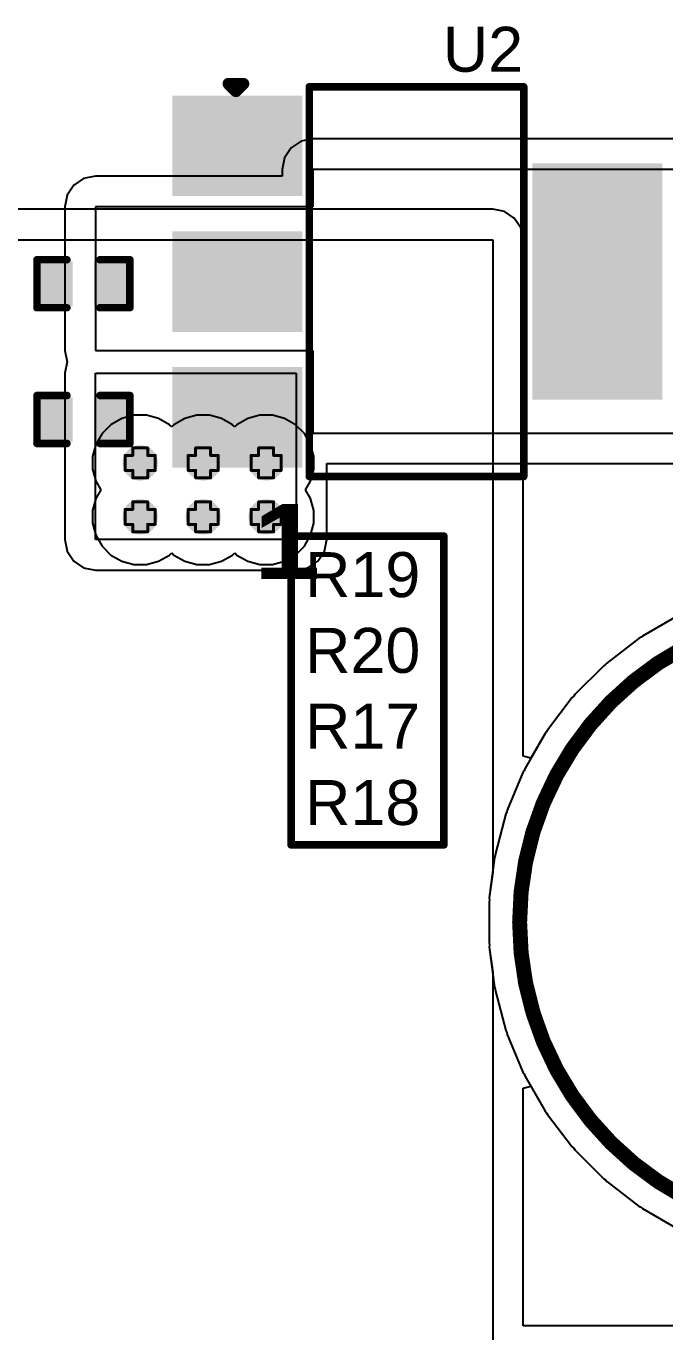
# Model space of a CAD drawing. Header units: inches. Extents: x -5 to 501, y -9 to 81.
# Drawn here: x 8.84 to 19.66, y 12.56 to 34.68 of the extents above; entities that cross this region are included whole.
import ezdxf

# ---------------------------------------------------------------- set-up
doc = ezdxf.new("R2010")
doc.units = ezdxf.units.IN
for name, color, linetype in [('Board Outline', 216, 'Continuous'), ('Bottom Layer', 5, 'Continuous'), ('Drill Drawing', 1, 'Continuous'), ('Ground', 16, 'Continuous'), ('Multi-Layer', 9, 'Continuous'), ('Power', 76, 'Continuous'), ('Top Layer', 1, 'Continuous'), ('Top Overlay', 2, 'Continuous'), ('Top Paste', 8, 'Continuous'), ('Top Solder', 216, 'Continuous'), ('Via Holes', 16, 'Continuous')]:
    doc.layers.add(name, color=color, linetype=linetype)
doc.styles.add('Arial', font='', dxfattribs={"height": 0.2})
doc.styles.add('Arial Black_Bold', font='', dxfattribs={"height": 0.2})
doc.styles.get('Arial').set_extended_font_data('Arial')
doc.styles.get('Arial Black_Bold').set_extended_font_data('Arial Black', bold=True)

msp = doc.modelspace()

# ---------------------------------------------------------------- hatches: boundary and pattern name
at = {"layer": 'Bottom Layer'}
h = msp.add_hatch(color=5, dxfattribs=at)
edge = h.paths.add_edge_path()
edge.add_arc((10.768, 27.282), 0.3, 0, 360)
h = msp.add_hatch(color=5, dxfattribs=at)
edge = h.paths.add_edge_path()
edge.add_arc((11.834, 27.282), 0.3, 0, 360)
h = msp.add_hatch(color=5, dxfattribs=at)
edge = h.paths.add_edge_path()
edge.add_arc((12.901, 27.282), 0.3, 0, 360)
h = msp.add_hatch(color=5, dxfattribs=at)
edge = h.paths.add_edge_path()
edge.add_arc((10.768, 26.368), 0.3, 0, 360)
h = msp.add_hatch(color=5, dxfattribs=at)
edge = h.paths.add_edge_path()
edge.add_arc((11.834, 26.368), 0.3, 0, 360)
h = msp.add_hatch(color=5, dxfattribs=at)
edge = h.paths.add_edge_path()
edge.add_arc((12.901, 26.368), 0.3, 0, 360)
at = {"layer": 'Ground'}
h = msp.add_hatch(color=16, dxfattribs=at)
edge = h.paths.add_edge_path()
edge.add_arc((10.768, 27.282), 0.3, 0, 360)
h = msp.add_hatch(color=16, dxfattribs=at)
edge = h.paths.add_edge_path()
edge.add_arc((11.834, 27.282), 0.3, 0, 360)
h = msp.add_hatch(color=16, dxfattribs=at)
edge = h.paths.add_edge_path()
edge.add_arc((12.901, 27.282), 0.3, 0, 360)
h = msp.add_hatch(color=16, dxfattribs=at)
edge = h.paths.add_edge_path()
edge.add_arc((10.768, 26.368), 0.3, 0, 360)
h = msp.add_hatch(color=16, dxfattribs=at)
edge = h.paths.add_edge_path()
edge.add_arc((11.834, 26.368), 0.3, 0, 360)
h = msp.add_hatch(color=16, dxfattribs=at)
edge = h.paths.add_edge_path()
edge.add_arc((12.901, 26.368), 0.3, 0, 360)
at = {"layer": 'Power'}
h = msp.add_hatch(color=76, dxfattribs=at)
edge = h.paths.add_edge_path()
edge.add_arc((10.768, 27.282), 0.3, 0, 360)
h = msp.add_hatch(color=76, dxfattribs=at)
edge = h.paths.add_edge_path()
edge.add_arc((11.834, 27.282), 0.3, 0, 360)
h = msp.add_hatch(color=76, dxfattribs=at)
edge = h.paths.add_edge_path()
edge.add_arc((12.901, 27.282), 0.3, 0, 360)
h = msp.add_hatch(color=76, dxfattribs=at)
edge = h.paths.add_edge_path()
edge.add_arc((10.768, 26.368), 0.3, 0, 360)
h = msp.add_hatch(color=76, dxfattribs=at)
edge = h.paths.add_edge_path()
edge.add_arc((11.834, 26.368), 0.3, 0, 360)
h = msp.add_hatch(color=76, dxfattribs=at)
edge = h.paths.add_edge_path()
edge.add_arc((12.901, 26.368), 0.3, 0, 360)
at = {"layer": 'Top Layer'}
for points in [[(13.412, 33.403), (13.412, 31.903), (11.412, 31.903), (11.412, 33.403)], [(19.512, 32.253), (19.512, 28.453), (17.512, 28.453), (17.512, 32.253)], [(13.412, 31.103), (13.412, 29.603), (11.412, 29.603), (11.412, 31.103)], [(9.107, 30), (9.107, 30.635), (9.564, 30.635), (9.564, 30)], [(10.047, 30), (10.047, 30.635), (10.504, 30.635), (10.504, 30)], [(13.412, 28.803), (13.412, 27.303), (11.412, 27.303), (11.412, 28.803)], [(9.107, 27.7), (9.107, 28.335), (9.564, 28.335), (9.564, 27.7)], [(10.047, 27.7), (10.047, 28.335), (10.504, 28.335), (10.504, 27.7)]]:
    msp.add_hatch(color=1, dxfattribs=at).paths.add_polyline_path(points)
h = msp.add_hatch(color=1, dxfattribs=at)
edge = h.paths.add_edge_path()
edge.add_arc((10.768, 27.282), 0.3, 0, 360)
h = msp.add_hatch(color=1, dxfattribs=at)
edge = h.paths.add_edge_path()
edge.add_arc((11.834, 27.282), 0.3, 0, 360)
h = msp.add_hatch(color=1, dxfattribs=at)
edge = h.paths.add_edge_path()
edge.add_arc((12.901, 27.282), 0.3, 0, 360)
h = msp.add_hatch(color=1, dxfattribs=at)
edge = h.paths.add_edge_path()
edge.add_arc((10.768, 26.368), 0.3, 0, 360)
h = msp.add_hatch(color=1, dxfattribs=at)
edge = h.paths.add_edge_path()
edge.add_arc((11.834, 26.368), 0.3, 0, 360)
h = msp.add_hatch(color=1, dxfattribs=at)
edge = h.paths.add_edge_path()
edge.add_arc((12.901, 26.368), 0.3, 0, 360)
at = {"layer": 'Top Paste'}
for points in [[(13.412, 33.403), (13.412, 31.903), (11.412, 31.903), (11.412, 33.403)], [(19.512, 32.253), (19.512, 28.453), (17.512, 28.453), (17.512, 32.253)], [(13.412, 31.103), (13.412, 29.603), (11.412, 29.603), (11.412, 31.103)], [(9.107, 30), (9.107, 30.635), (9.564, 30.635), (9.564, 30)], [(10.047, 30), (10.047, 30.635), (10.504, 30.635), (10.504, 30)], [(13.412, 28.803), (13.412, 27.303), (11.412, 27.303), (11.412, 28.803)], [(9.107, 27.7), (9.107, 28.335), (9.564, 28.335), (9.564, 27.7)], [(10.047, 27.7), (10.047, 28.335), (10.504, 28.335), (10.504, 27.7)]]:
    msp.add_hatch(color=8, dxfattribs=at).paths.add_polyline_path(points)
at = {"layer": 'Top Solder'}
for points in [[(13.514, 33.505), (13.514, 31.802), (11.31, 31.802), (11.31, 33.505)], [(19.614, 32.355), (19.614, 28.352), (17.41, 28.352), (17.41, 32.355)], [(13.514, 31.205), (13.514, 29.502), (11.31, 29.502), (11.31, 31.205)], [(9.047, 29.94), (9.047, 30.695), (9.624, 30.695), (9.624, 29.94)], [(9.987, 29.94), (9.987, 30.695), (10.564, 30.695), (10.564, 29.94)], [(13.514, 28.905), (13.514, 27.202), (11.31, 27.202), (11.31, 28.905)], [(9.047, 27.64), (9.047, 28.395), (9.624, 28.395), (9.624, 27.64)], [(9.987, 27.64), (9.987, 28.395), (10.564, 28.395), (10.564, 27.64)]]:
    msp.add_hatch(color=216, dxfattribs=at).paths.add_polyline_path(points)
at = {"layer": 'Via Holes'}
h = msp.add_hatch(color=7, dxfattribs=at)
edge = h.paths.add_edge_path()
edge.add_arc((10.768, 27.282), 0.15, 0, 360)
h = msp.add_hatch(color=7, dxfattribs=at)
edge = h.paths.add_edge_path()
edge.add_arc((11.834, 27.282), 0.15, 0, 360)
h = msp.add_hatch(color=7, dxfattribs=at)
edge = h.paths.add_edge_path()
edge.add_arc((12.901, 27.282), 0.15, 0, 360)
h = msp.add_hatch(color=7, dxfattribs=at)
edge = h.paths.add_edge_path()
edge.add_arc((10.768, 26.368), 0.15, 0, 360)
h = msp.add_hatch(color=7, dxfattribs=at)
edge = h.paths.add_edge_path()
edge.add_arc((11.834, 26.368), 0.15, 0, 360)
h = msp.add_hatch(color=7, dxfattribs=at)
edge = h.paths.add_edge_path()
edge.add_arc((12.901, 26.368), 0.15, 0, 360)

# ---------------------------------------------------------------- linework, layer by layer
at = {"layer": 'Board Outline'}
for points in [[(27.761, 19.498, 0.254, 0.254, 1), (17.195, 19.498, 0.254, 0.254, 1)], [(17.132, 19.498, 0.127, 0.127, 1), (17.259, 19.498, 0.127, 0.127, 1)]]:
    msp.add_lwpolyline(points, format="xyseb", close=True, dxfattribs=at)
at = {"layer": 'Bottom Layer'}
for p, q in [((10.272, 27.929), (10.121, 27.778)), ((10.456, 28.035), (10.272, 27.929)), ((10.661, 28.09), (10.456, 28.035)), ((10.874, 28.09), (10.661, 28.09)), ((11.08, 28.035), (10.874, 28.09)), ((11.264, 27.929), (11.08, 28.035)), ((11.301, 27.891), (11.264, 27.929)), ((11.338, 27.929), (11.301, 27.891)), ((11.523, 28.035), (11.338, 27.929)), ((11.728, 28.09), (11.523, 28.035)), ((11.941, 28.09), (11.728, 28.09)), ((12.146, 28.035), (11.941, 28.09)), ((12.331, 27.929), (12.146, 28.035)), ((12.368, 27.891), (12.331, 27.929)), ((12.405, 27.929), (12.368, 27.891)), ((12.589, 28.035), (12.405, 27.929)), ((12.795, 28.09), (12.589, 28.035)), ((13.008, 28.09), (12.795, 28.09)), ((13.213, 28.035), (13.008, 28.09)), ((13.397, 27.929), (13.213, 28.035)), ((13.548, 27.778), (13.397, 27.929)), ((10.121, 27.778), (10.015, 27.594)), ((13.654, 27.594), (13.548, 27.778)), ((10.015, 27.594), (9.96, 27.388)), ((13.709, 27.388), (13.654, 27.594)), ((9.96, 27.388), (9.96, 27.176)), ((13.709, 27.176), (13.709, 27.388)), ((9.96, 27.176), (10.015, 26.97)), ((13.654, 26.97), (13.709, 27.176)), ((10.015, 26.97), (10.099, 26.825)), ((10.099, 26.825), (10.015, 26.679)), ((13.57, 26.825), (13.654, 26.97)), ((13.654, 26.679), (13.57, 26.825)), ((10.015, 26.679), (9.96, 26.474)), ((13.709, 26.474), (13.654, 26.679)), ((9.96, 26.474), (9.96, 26.261)), ((13.709, 26.261), (13.709, 26.474)), ((9.96, 26.261), (10.015, 26.056)), ((13.654, 26.056), (13.709, 26.261)), ((10.015, 26.056), (10.121, 25.871)), ((13.548, 25.871), (13.654, 26.056)), ((10.121, 25.871), (10.272, 25.721)), ((10.272, 25.721), (10.456, 25.615)), ((11.08, 25.615), (11.264, 25.721)), ((11.264, 25.721), (11.301, 25.758)), ((11.301, 25.758), (11.338, 25.721)), ((11.338, 25.721), (11.523, 25.615)), ((12.146, 25.615), (12.331, 25.721)), ((12.331, 25.721), (12.368, 25.758)), ((12.368, 25.758), (12.405, 25.721)), ((12.405, 25.721), (12.589, 25.615)), ((13.213, 25.615), (13.397, 25.721)), ((13.397, 25.721), (13.548, 25.871)), ((10.456, 25.615), (10.661, 25.56)), ((10.661, 25.56), (10.874, 25.56)), ((10.874, 25.56), (11.08, 25.615)), ((11.523, 25.615), (11.728, 25.56)), ((11.728, 25.56), (11.941, 25.56)), ((11.941, 25.56), (12.146, 25.615)), ((12.589, 25.615), (12.795, 25.56)), ((12.795, 25.56), (13.008, 25.56)), ((13.008, 25.56), (13.213, 25.615)), ((19.878, 24.696), (19.278, 24.349)), ((19.278, 24.349), (19.252, 24.327)), ((19.221, 24.312), (18.672, 23.89)), ((19.252, 24.327), (19.221, 24.312)), ((18.621, 23.845), (18.131, 23.356)), ((18.649, 23.864), (18.621, 23.845)), ((18.672, 23.89), (18.649, 23.864)), ((18.087, 23.305), (17.665, 22.755)), ((18.112, 23.327), (18.087, 23.305)), ((18.131, 23.356), (18.112, 23.327)), ((17.627, 22.699), (17.281, 22.099)), ((17.65, 22.725), (17.627, 22.699)), ((17.665, 22.755), (17.65, 22.725)), ((17.251, 22.038), (16.986, 21.399)), ((17.27, 22.067), (17.251, 22.038)), ((17.281, 22.099), (17.27, 22.067)), ((16.964, 21.334), (16.785, 20.665)), ((16.979, 21.365), (16.964, 21.334)), ((16.986, 21.399), (16.979, 21.365)), ((16.772, 20.599), (16.681, 19.912)), ((16.783, 20.631), (16.772, 20.599)), ((16.785, 20.665), (16.783, 20.631)), ((16.681, 19.912), (16.684, 19.878)), ((16.684, 19.878), (16.677, 19.845)), ((16.677, 19.845), (16.677, 19.152)), ((16.677, 19.152), (16.684, 19.119)), ((16.684, 19.119), (16.681, 19.085)), ((16.681, 19.085), (16.772, 18.398)), ((16.772, 18.398), (16.783, 18.366)), ((16.783, 18.366), (16.785, 18.331)), ((16.785, 18.331), (16.964, 17.663)), ((16.964, 17.663), (16.979, 17.632)), ((16.979, 17.632), (16.986, 17.598)), ((16.986, 17.598), (17.251, 16.959)), ((17.251, 16.959), (17.27, 16.93)), ((17.27, 16.93), (17.281, 16.898)), ((17.281, 16.898), (17.627, 16.298)), ((17.627, 16.298), (17.65, 16.272)), ((17.65, 16.272), (17.665, 16.242)), ((17.665, 16.242), (18.087, 15.692)), ((18.087, 15.692), (18.112, 15.67)), ((18.112, 15.67), (18.131, 15.641)), ((18.131, 15.641), (18.621, 15.152)), ((18.621, 15.152), (18.649, 15.133)), ((18.649, 15.133), (18.672, 15.107)), ((18.672, 15.107), (19.221, 14.685)), ((19.221, 14.685), (19.252, 14.67)), ((19.252, 14.67), (19.278, 14.648)), ((19.278, 14.648), (19.878, 14.301))]:
    msp.add_line(p, q, dxfattribs=at)
at = {"layer": 'Drill Drawing'}
for points in [[(10.514, 27.155, 0.0508, 0.0508, 0), (10.514, 27.409, 0.0508, 0.0508, 0)], [(10.514, 27.409, 0.0508, 0.0508, 0), (10.641, 27.409, 0.0508, 0.0508, 0)], [(10.641, 27.409, 0.0508, 0.0508, 0), (10.641, 27.536, 0.0508, 0.0508, 0)], [(10.641, 27.536, 0.0508, 0.0508, 0), (10.895, 27.536, 0.0508, 0.0508, 0)], [(10.895, 27.409, 0.0508, 0.0508, 0), (10.895, 27.536, 0.0508, 0.0508, 0)], [(10.895, 27.409, 0.0508, 0.0508, 0), (11.022, 27.409, 0.0508, 0.0508, 0)], [(11.022, 27.155, 0.0508, 0.0508, 0), (11.022, 27.409, 0.0508, 0.0508, 0)], [(11.58, 27.155, 0.0508, 0.0508, 0), (11.58, 27.409, 0.0508, 0.0508, 0)], [(11.58, 27.409, 0.0508, 0.0508, 0), (11.707, 27.409, 0.0508, 0.0508, 0)], [(11.707, 27.409, 0.0508, 0.0508, 0), (11.707, 27.536, 0.0508, 0.0508, 0)], [(11.707, 27.536, 0.0508, 0.0508, 0), (11.961, 27.536, 0.0508, 0.0508, 0)], [(11.961, 27.409, 0.0508, 0.0508, 0), (11.961, 27.536, 0.0508, 0.0508, 0)], [(11.961, 27.409, 0.0508, 0.0508, 0), (12.088, 27.409, 0.0508, 0.0508, 0)], [(12.088, 27.155, 0.0508, 0.0508, 0), (12.088, 27.409, 0.0508, 0.0508, 0)], [(12.647, 27.155, 0.0508, 0.0508, 0), (12.647, 27.409, 0.0508, 0.0508, 0)], [(12.647, 27.409, 0.0508, 0.0508, 0), (12.774, 27.409, 0.0508, 0.0508, 0)], [(12.774, 27.409, 0.0508, 0.0508, 0), (12.774, 27.536, 0.0508, 0.0508, 0)], [(12.774, 27.536, 0.0508, 0.0508, 0), (13.028, 27.536, 0.0508, 0.0508, 0)], [(13.028, 27.409, 0.0508, 0.0508, 0), (13.028, 27.536, 0.0508, 0.0508, 0)], [(13.028, 27.409, 0.0508, 0.0508, 0), (13.155, 27.409, 0.0508, 0.0508, 0)], [(13.155, 27.155, 0.0508, 0.0508, 0), (13.155, 27.409, 0.0508, 0.0508, 0)], [(10.514, 27.155, 0.0508, 0.0508, 0), (10.641, 27.155, 0.0508, 0.0508, 0)], [(10.641, 27.028, 0.0508, 0.0508, 0), (10.641, 27.155, 0.0508, 0.0508, 0)], [(10.641, 27.028, 0.0508, 0.0508, 0), (10.895, 27.028, 0.0508, 0.0508, 0)], [(10.895, 27.155, 0.0508, 0.0508, 0), (11.022, 27.155, 0.0508, 0.0508, 0)], [(10.895, 27.028, 0.0508, 0.0508, 0), (10.895, 27.155, 0.0508, 0.0508, 0)], [(11.58, 27.155, 0.0508, 0.0508, 0), (11.707, 27.155, 0.0508, 0.0508, 0)], [(11.707, 27.028, 0.0508, 0.0508, 0), (11.707, 27.155, 0.0508, 0.0508, 0)], [(11.707, 27.028, 0.0508, 0.0508, 0), (11.961, 27.028, 0.0508, 0.0508, 0)], [(11.961, 27.155, 0.0508, 0.0508, 0), (12.088, 27.155, 0.0508, 0.0508, 0)], [(11.961, 27.028, 0.0508, 0.0508, 0), (11.961, 27.155, 0.0508, 0.0508, 0)], [(12.647, 27.155, 0.0508, 0.0508, 0), (12.774, 27.155, 0.0508, 0.0508, 0)], [(12.774, 27.028, 0.0508, 0.0508, 0), (12.774, 27.155, 0.0508, 0.0508, 0)], [(12.774, 27.028, 0.0508, 0.0508, 0), (13.028, 27.028, 0.0508, 0.0508, 0)], [(13.028, 27.155, 0.0508, 0.0508, 0), (13.155, 27.155, 0.0508, 0.0508, 0)], [(13.028, 27.028, 0.0508, 0.0508, 0), (13.028, 27.155, 0.0508, 0.0508, 0)], [(10.641, 26.495, 0.0508, 0.0508, 0), (10.641, 26.622, 0.0508, 0.0508, 0)], [(10.641, 26.622, 0.0508, 0.0508, 0), (10.895, 26.622, 0.0508, 0.0508, 0)], [(10.895, 26.495, 0.0508, 0.0508, 0), (10.895, 26.622, 0.0508, 0.0508, 0)], [(11.707, 26.495, 0.0508, 0.0508, 0), (11.707, 26.622, 0.0508, 0.0508, 0)], [(11.707, 26.622, 0.0508, 0.0508, 0), (11.961, 26.622, 0.0508, 0.0508, 0)], [(11.961, 26.495, 0.0508, 0.0508, 0), (11.961, 26.622, 0.0508, 0.0508, 0)], [(12.774, 26.495, 0.0508, 0.0508, 0), (12.774, 26.622, 0.0508, 0.0508, 0)], [(12.774, 26.622, 0.0508, 0.0508, 0), (13.028, 26.622, 0.0508, 0.0508, 0)], [(13.028, 26.495, 0.0508, 0.0508, 0), (13.028, 26.622, 0.0508, 0.0508, 0)], [(10.514, 26.241, 0.0508, 0.0508, 0), (10.514, 26.495, 0.0508, 0.0508, 0)], [(10.514, 26.495, 0.0508, 0.0508, 0), (10.641, 26.495, 0.0508, 0.0508, 0)], [(10.895, 26.495, 0.0508, 0.0508, 0), (11.022, 26.495, 0.0508, 0.0508, 0)], [(11.022, 26.241, 0.0508, 0.0508, 0), (11.022, 26.495, 0.0508, 0.0508, 0)], [(11.58, 26.241, 0.0508, 0.0508, 0), (11.58, 26.495, 0.0508, 0.0508, 0)], [(11.58, 26.495, 0.0508, 0.0508, 0), (11.707, 26.495, 0.0508, 0.0508, 0)], [(11.961, 26.495, 0.0508, 0.0508, 0), (12.088, 26.495, 0.0508, 0.0508, 0)], [(12.088, 26.241, 0.0508, 0.0508, 0), (12.088, 26.495, 0.0508, 0.0508, 0)], [(12.647, 26.241, 0.0508, 0.0508, 0), (12.647, 26.495, 0.0508, 0.0508, 0)], [(12.647, 26.495, 0.0508, 0.0508, 0), (12.774, 26.495, 0.0508, 0.0508, 0)], [(13.028, 26.495, 0.0508, 0.0508, 0), (13.155, 26.495, 0.0508, 0.0508, 0)], [(13.155, 26.241, 0.0508, 0.0508, 0), (13.155, 26.495, 0.0508, 0.0508, 0)], [(10.514, 26.241, 0.0508, 0.0508, 0), (10.641, 26.241, 0.0508, 0.0508, 0)], [(10.641, 26.114, 0.0508, 0.0508, 0), (10.641, 26.241, 0.0508, 0.0508, 0)], [(10.641, 26.114, 0.0508, 0.0508, 0), (10.895, 26.114, 0.0508, 0.0508, 0)], [(10.895, 26.241, 0.0508, 0.0508, 0), (11.022, 26.241, 0.0508, 0.0508, 0)], [(10.895, 26.114, 0.0508, 0.0508, 0), (10.895, 26.241, 0.0508, 0.0508, 0)], [(11.58, 26.241, 0.0508, 0.0508, 0), (11.707, 26.241, 0.0508, 0.0508, 0)], [(11.707, 26.114, 0.0508, 0.0508, 0), (11.707, 26.241, 0.0508, 0.0508, 0)], [(11.707, 26.114, 0.0508, 0.0508, 0), (11.961, 26.114, 0.0508, 0.0508, 0)], [(11.961, 26.241, 0.0508, 0.0508, 0), (12.088, 26.241, 0.0508, 0.0508, 0)], [(11.961, 26.114, 0.0508, 0.0508, 0), (11.961, 26.241, 0.0508, 0.0508, 0)], [(12.647, 26.241, 0.0508, 0.0508, 0), (12.774, 26.241, 0.0508, 0.0508, 0)], [(12.774, 26.114, 0.0508, 0.0508, 0), (12.774, 26.241, 0.0508, 0.0508, 0)], [(12.774, 26.114, 0.0508, 0.0508, 0), (13.028, 26.114, 0.0508, 0.0508, 0)], [(13.028, 26.241, 0.0508, 0.0508, 0), (13.155, 26.241, 0.0508, 0.0508, 0)], [(13.028, 26.114, 0.0508, 0.0508, 0), (13.028, 26.241, 0.0508, 0.0508, 0)]]:
    msp.add_lwpolyline(points, format="xyseb", dxfattribs=at)
for points in [[(10.501, 27.409, 0.0254, 0.0254, 1), (10.526, 27.409, 0.0254, 0.0254, 1)], [(10.501, 27.409, 0.0254, 0.0254, 1), (10.526, 27.409, 0.0254, 0.0254, 1)], [(10.628, 27.536, 0.0254, 0.0254, 1), (10.653, 27.536, 0.0254, 0.0254, 1)], [(10.628, 27.536, 0.0254, 0.0254, 1), (10.653, 27.536, 0.0254, 0.0254, 1)], [(10.628, 27.409, 0.0254, 0.0254, 1), (10.653, 27.409, 0.0254, 0.0254, 1)], [(10.628, 27.409, 0.0254, 0.0254, 1), (10.653, 27.409, 0.0254, 0.0254, 1)], [(10.882, 27.536, 0.0254, 0.0254, 1), (10.907, 27.536, 0.0254, 0.0254, 1)], [(10.882, 27.536, 0.0254, 0.0254, 1), (10.907, 27.536, 0.0254, 0.0254, 1)], [(10.882, 27.409, 0.0254, 0.0254, 1), (10.907, 27.409, 0.0254, 0.0254, 1)], [(10.882, 27.409, 0.0254, 0.0254, 1), (10.907, 27.409, 0.0254, 0.0254, 1)], [(11.009, 27.409, 0.0254, 0.0254, 1), (11.034, 27.409, 0.0254, 0.0254, 1)], [(11.009, 27.409, 0.0254, 0.0254, 1), (11.034, 27.409, 0.0254, 0.0254, 1)], [(11.568, 27.409, 0.0254, 0.0254, 1), (11.593, 27.409, 0.0254, 0.0254, 1)], [(11.568, 27.409, 0.0254, 0.0254, 1), (11.593, 27.409, 0.0254, 0.0254, 1)], [(11.695, 27.536, 0.0254, 0.0254, 1), (11.72, 27.536, 0.0254, 0.0254, 1)], [(11.695, 27.536, 0.0254, 0.0254, 1), (11.72, 27.536, 0.0254, 0.0254, 1)], [(11.695, 27.409, 0.0254, 0.0254, 1), (11.72, 27.409, 0.0254, 0.0254, 1)], [(11.695, 27.409, 0.0254, 0.0254, 1), (11.72, 27.409, 0.0254, 0.0254, 1)], [(11.949, 27.536, 0.0254, 0.0254, 1), (11.974, 27.536, 0.0254, 0.0254, 1)], [(11.949, 27.536, 0.0254, 0.0254, 1), (11.974, 27.536, 0.0254, 0.0254, 1)], [(11.949, 27.409, 0.0254, 0.0254, 1), (11.974, 27.409, 0.0254, 0.0254, 1)], [(11.949, 27.409, 0.0254, 0.0254, 1), (11.974, 27.409, 0.0254, 0.0254, 1)], [(12.076, 27.409, 0.0254, 0.0254, 1), (12.101, 27.409, 0.0254, 0.0254, 1)], [(12.076, 27.409, 0.0254, 0.0254, 1), (12.101, 27.409, 0.0254, 0.0254, 1)], [(12.635, 27.409, 0.0254, 0.0254, 1), (12.66, 27.409, 0.0254, 0.0254, 1)], [(12.635, 27.409, 0.0254, 0.0254, 1), (12.66, 27.409, 0.0254, 0.0254, 1)], [(12.762, 27.536, 0.0254, 0.0254, 1), (12.787, 27.536, 0.0254, 0.0254, 1)], [(12.762, 27.536, 0.0254, 0.0254, 1), (12.787, 27.536, 0.0254, 0.0254, 1)], [(12.762, 27.409, 0.0254, 0.0254, 1), (12.787, 27.409, 0.0254, 0.0254, 1)], [(12.762, 27.409, 0.0254, 0.0254, 1), (12.787, 27.409, 0.0254, 0.0254, 1)], [(13.016, 27.536, 0.0254, 0.0254, 1), (13.041, 27.536, 0.0254, 0.0254, 1)], [(13.016, 27.536, 0.0254, 0.0254, 1), (13.041, 27.536, 0.0254, 0.0254, 1)], [(13.016, 27.409, 0.0254, 0.0254, 1), (13.041, 27.409, 0.0254, 0.0254, 1)], [(13.016, 27.409, 0.0254, 0.0254, 1), (13.041, 27.409, 0.0254, 0.0254, 1)], [(13.143, 27.409, 0.0254, 0.0254, 1), (13.168, 27.409, 0.0254, 0.0254, 1)], [(13.143, 27.409, 0.0254, 0.0254, 1), (13.168, 27.409, 0.0254, 0.0254, 1)], [(10.501, 27.155, 0.0254, 0.0254, 1), (10.526, 27.155, 0.0254, 0.0254, 1)], [(10.501, 27.155, 0.0254, 0.0254, 1), (10.526, 27.155, 0.0254, 0.0254, 1)], [(10.628, 27.155, 0.0254, 0.0254, 1), (10.653, 27.155, 0.0254, 0.0254, 1)], [(10.628, 27.155, 0.0254, 0.0254, 1), (10.653, 27.155, 0.0254, 0.0254, 1)], [(10.628, 27.028, 0.0254, 0.0254, 1), (10.653, 27.028, 0.0254, 0.0254, 1)], [(10.628, 27.028, 0.0254, 0.0254, 1), (10.653, 27.028, 0.0254, 0.0254, 1)], [(10.882, 27.155, 0.0254, 0.0254, 1), (10.907, 27.155, 0.0254, 0.0254, 1)], [(10.882, 27.155, 0.0254, 0.0254, 1), (10.907, 27.155, 0.0254, 0.0254, 1)], [(10.882, 27.028, 0.0254, 0.0254, 1), (10.907, 27.028, 0.0254, 0.0254, 1)], [(10.882, 27.028, 0.0254, 0.0254, 1), (10.907, 27.028, 0.0254, 0.0254, 1)], [(11.009, 27.155, 0.0254, 0.0254, 1), (11.034, 27.155, 0.0254, 0.0254, 1)], [(11.009, 27.155, 0.0254, 0.0254, 1), (11.034, 27.155, 0.0254, 0.0254, 1)], [(11.568, 27.155, 0.0254, 0.0254, 1), (11.593, 27.155, 0.0254, 0.0254, 1)], [(11.568, 27.155, 0.0254, 0.0254, 1), (11.593, 27.155, 0.0254, 0.0254, 1)], [(11.695, 27.155, 0.0254, 0.0254, 1), (11.72, 27.155, 0.0254, 0.0254, 1)], [(11.695, 27.155, 0.0254, 0.0254, 1), (11.72, 27.155, 0.0254, 0.0254, 1)], [(11.695, 27.028, 0.0254, 0.0254, 1), (11.72, 27.028, 0.0254, 0.0254, 1)], [(11.695, 27.028, 0.0254, 0.0254, 1), (11.72, 27.028, 0.0254, 0.0254, 1)], [(11.949, 27.155, 0.0254, 0.0254, 1), (11.974, 27.155, 0.0254, 0.0254, 1)], [(11.949, 27.155, 0.0254, 0.0254, 1), (11.974, 27.155, 0.0254, 0.0254, 1)], [(11.949, 27.028, 0.0254, 0.0254, 1), (11.974, 27.028, 0.0254, 0.0254, 1)], [(11.949, 27.028, 0.0254, 0.0254, 1), (11.974, 27.028, 0.0254, 0.0254, 1)], [(12.076, 27.155, 0.0254, 0.0254, 1), (12.101, 27.155, 0.0254, 0.0254, 1)], [(12.076, 27.155, 0.0254, 0.0254, 1), (12.101, 27.155, 0.0254, 0.0254, 1)], [(12.635, 27.155, 0.0254, 0.0254, 1), (12.66, 27.155, 0.0254, 0.0254, 1)], [(12.635, 27.155, 0.0254, 0.0254, 1), (12.66, 27.155, 0.0254, 0.0254, 1)], [(12.762, 27.155, 0.0254, 0.0254, 1), (12.787, 27.155, 0.0254, 0.0254, 1)], [(12.762, 27.155, 0.0254, 0.0254, 1), (12.787, 27.155, 0.0254, 0.0254, 1)], [(12.762, 27.028, 0.0254, 0.0254, 1), (12.787, 27.028, 0.0254, 0.0254, 1)], [(12.762, 27.028, 0.0254, 0.0254, 1), (12.787, 27.028, 0.0254, 0.0254, 1)], [(13.016, 27.155, 0.0254, 0.0254, 1), (13.041, 27.155, 0.0254, 0.0254, 1)], [(13.016, 27.155, 0.0254, 0.0254, 1), (13.041, 27.155, 0.0254, 0.0254, 1)], [(13.016, 27.028, 0.0254, 0.0254, 1), (13.041, 27.028, 0.0254, 0.0254, 1)], [(13.016, 27.028, 0.0254, 0.0254, 1), (13.041, 27.028, 0.0254, 0.0254, 1)], [(13.143, 27.155, 0.0254, 0.0254, 1), (13.168, 27.155, 0.0254, 0.0254, 1)], [(13.143, 27.155, 0.0254, 0.0254, 1), (13.168, 27.155, 0.0254, 0.0254, 1)], [(10.628, 26.622, 0.0254, 0.0254, 1), (10.653, 26.622, 0.0254, 0.0254, 1)], [(10.628, 26.622, 0.0254, 0.0254, 1), (10.653, 26.622, 0.0254, 0.0254, 1)], [(10.882, 26.622, 0.0254, 0.0254, 1), (10.907, 26.622, 0.0254, 0.0254, 1)], [(10.882, 26.622, 0.0254, 0.0254, 1), (10.907, 26.622, 0.0254, 0.0254, 1)], [(11.695, 26.622, 0.0254, 0.0254, 1), (11.72, 26.622, 0.0254, 0.0254, 1)], [(11.695, 26.622, 0.0254, 0.0254, 1), (11.72, 26.622, 0.0254, 0.0254, 1)], [(11.949, 26.622, 0.0254, 0.0254, 1), (11.974, 26.622, 0.0254, 0.0254, 1)], [(11.949, 26.622, 0.0254, 0.0254, 1), (11.974, 26.622, 0.0254, 0.0254, 1)], [(12.762, 26.622, 0.0254, 0.0254, 1), (12.787, 26.622, 0.0254, 0.0254, 1)], [(12.762, 26.622, 0.0254, 0.0254, 1), (12.787, 26.622, 0.0254, 0.0254, 1)], [(13.016, 26.622, 0.0254, 0.0254, 1), (13.041, 26.622, 0.0254, 0.0254, 1)], [(13.016, 26.622, 0.0254, 0.0254, 1), (13.041, 26.622, 0.0254, 0.0254, 1)], [(10.501, 26.495, 0.0254, 0.0254, 1), (10.526, 26.495, 0.0254, 0.0254, 1)], [(10.501, 26.495, 0.0254, 0.0254, 1), (10.526, 26.495, 0.0254, 0.0254, 1)], [(10.628, 26.495, 0.0254, 0.0254, 1), (10.653, 26.495, 0.0254, 0.0254, 1)], [(10.628, 26.495, 0.0254, 0.0254, 1), (10.653, 26.495, 0.0254, 0.0254, 1)], [(10.882, 26.495, 0.0254, 0.0254, 1), (10.907, 26.495, 0.0254, 0.0254, 1)], [(10.882, 26.495, 0.0254, 0.0254, 1), (10.907, 26.495, 0.0254, 0.0254, 1)], [(11.009, 26.495, 0.0254, 0.0254, 1), (11.034, 26.495, 0.0254, 0.0254, 1)], [(11.009, 26.495, 0.0254, 0.0254, 1), (11.034, 26.495, 0.0254, 0.0254, 1)], [(11.568, 26.495, 0.0254, 0.0254, 1), (11.593, 26.495, 0.0254, 0.0254, 1)], [(11.568, 26.495, 0.0254, 0.0254, 1), (11.593, 26.495, 0.0254, 0.0254, 1)], [(11.695, 26.495, 0.0254, 0.0254, 1), (11.72, 26.495, 0.0254, 0.0254, 1)], [(11.695, 26.495, 0.0254, 0.0254, 1), (11.72, 26.495, 0.0254, 0.0254, 1)], [(11.949, 26.495, 0.0254, 0.0254, 1), (11.974, 26.495, 0.0254, 0.0254, 1)], [(11.949, 26.495, 0.0254, 0.0254, 1), (11.974, 26.495, 0.0254, 0.0254, 1)], [(12.076, 26.495, 0.0254, 0.0254, 1), (12.101, 26.495, 0.0254, 0.0254, 1)], [(12.076, 26.495, 0.0254, 0.0254, 1), (12.101, 26.495, 0.0254, 0.0254, 1)], [(12.635, 26.495, 0.0254, 0.0254, 1), (12.66, 26.495, 0.0254, 0.0254, 1)], [(12.635, 26.495, 0.0254, 0.0254, 1), (12.66, 26.495, 0.0254, 0.0254, 1)], [(12.762, 26.495, 0.0254, 0.0254, 1), (12.787, 26.495, 0.0254, 0.0254, 1)], [(12.762, 26.495, 0.0254, 0.0254, 1), (12.787, 26.495, 0.0254, 0.0254, 1)], [(13.016, 26.495, 0.0254, 0.0254, 1), (13.041, 26.495, 0.0254, 0.0254, 1)], [(13.016, 26.495, 0.0254, 0.0254, 1), (13.041, 26.495, 0.0254, 0.0254, 1)], [(13.143, 26.495, 0.0254, 0.0254, 1), (13.168, 26.495, 0.0254, 0.0254, 1)], [(13.143, 26.495, 0.0254, 0.0254, 1), (13.168, 26.495, 0.0254, 0.0254, 1)], [(10.501, 26.241, 0.0254, 0.0254, 1), (10.526, 26.241, 0.0254, 0.0254, 1)], [(10.501, 26.241, 0.0254, 0.0254, 1), (10.526, 26.241, 0.0254, 0.0254, 1)], [(10.628, 26.241, 0.0254, 0.0254, 1), (10.653, 26.241, 0.0254, 0.0254, 1)], [(10.628, 26.241, 0.0254, 0.0254, 1), (10.653, 26.241, 0.0254, 0.0254, 1)], [(10.628, 26.114, 0.0254, 0.0254, 1), (10.653, 26.114, 0.0254, 0.0254, 1)], [(10.628, 26.114, 0.0254, 0.0254, 1), (10.653, 26.114, 0.0254, 0.0254, 1)], [(10.882, 26.241, 0.0254, 0.0254, 1), (10.907, 26.241, 0.0254, 0.0254, 1)], [(10.882, 26.241, 0.0254, 0.0254, 1), (10.907, 26.241, 0.0254, 0.0254, 1)], [(10.882, 26.114, 0.0254, 0.0254, 1), (10.907, 26.114, 0.0254, 0.0254, 1)], [(10.882, 26.114, 0.0254, 0.0254, 1), (10.907, 26.114, 0.0254, 0.0254, 1)], [(11.009, 26.241, 0.0254, 0.0254, 1), (11.034, 26.241, 0.0254, 0.0254, 1)], [(11.009, 26.241, 0.0254, 0.0254, 1), (11.034, 26.241, 0.0254, 0.0254, 1)], [(11.568, 26.241, 0.0254, 0.0254, 1), (11.593, 26.241, 0.0254, 0.0254, 1)], [(11.568, 26.241, 0.0254, 0.0254, 1), (11.593, 26.241, 0.0254, 0.0254, 1)], [(11.695, 26.241, 0.0254, 0.0254, 1), (11.72, 26.241, 0.0254, 0.0254, 1)], [(11.695, 26.241, 0.0254, 0.0254, 1), (11.72, 26.241, 0.0254, 0.0254, 1)], [(11.695, 26.114, 0.0254, 0.0254, 1), (11.72, 26.114, 0.0254, 0.0254, 1)], [(11.695, 26.114, 0.0254, 0.0254, 1), (11.72, 26.114, 0.0254, 0.0254, 1)], [(11.949, 26.241, 0.0254, 0.0254, 1), (11.974, 26.241, 0.0254, 0.0254, 1)], [(11.949, 26.241, 0.0254, 0.0254, 1), (11.974, 26.241, 0.0254, 0.0254, 1)], [(11.949, 26.114, 0.0254, 0.0254, 1), (11.974, 26.114, 0.0254, 0.0254, 1)], [(11.949, 26.114, 0.0254, 0.0254, 1), (11.974, 26.114, 0.0254, 0.0254, 1)], [(12.076, 26.241, 0.0254, 0.0254, 1), (12.101, 26.241, 0.0254, 0.0254, 1)], [(12.076, 26.241, 0.0254, 0.0254, 1), (12.101, 26.241, 0.0254, 0.0254, 1)], [(12.635, 26.241, 0.0254, 0.0254, 1), (12.66, 26.241, 0.0254, 0.0254, 1)], [(12.635, 26.241, 0.0254, 0.0254, 1), (12.66, 26.241, 0.0254, 0.0254, 1)], [(12.762, 26.241, 0.0254, 0.0254, 1), (12.787, 26.241, 0.0254, 0.0254, 1)], [(12.762, 26.241, 0.0254, 0.0254, 1), (12.787, 26.241, 0.0254, 0.0254, 1)], [(12.762, 26.114, 0.0254, 0.0254, 1), (12.787, 26.114, 0.0254, 0.0254, 1)], [(12.762, 26.114, 0.0254, 0.0254, 1), (12.787, 26.114, 0.0254, 0.0254, 1)], [(13.016, 26.241, 0.0254, 0.0254, 1), (13.041, 26.241, 0.0254, 0.0254, 1)], [(13.016, 26.241, 0.0254, 0.0254, 1), (13.041, 26.241, 0.0254, 0.0254, 1)], [(13.016, 26.114, 0.0254, 0.0254, 1), (13.041, 26.114, 0.0254, 0.0254, 1)], [(13.016, 26.114, 0.0254, 0.0254, 1), (13.041, 26.114, 0.0254, 0.0254, 1)], [(13.143, 26.241, 0.0254, 0.0254, 1), (13.168, 26.241, 0.0254, 0.0254, 1)], [(13.143, 26.241, 0.0254, 0.0254, 1), (13.168, 26.241, 0.0254, 0.0254, 1)]]:
    msp.add_lwpolyline(points, format="xyseb", close=True, dxfattribs=at)
at = {"layer": 'Ground'}
for p, q in [((10.272, 27.929), (10.121, 27.778)), ((10.456, 28.035), (10.272, 27.929)), ((10.661, 28.09), (10.456, 28.035)), ((10.874, 28.09), (10.661, 28.09)), ((11.08, 28.035), (10.874, 28.09)), ((11.264, 27.929), (11.08, 28.035)), ((11.301, 27.891), (11.264, 27.929)), ((11.338, 27.929), (11.301, 27.891)), ((11.523, 28.035), (11.338, 27.929)), ((11.728, 28.09), (11.523, 28.035)), ((11.941, 28.09), (11.728, 28.09)), ((12.146, 28.035), (11.941, 28.09)), ((12.331, 27.929), (12.146, 28.035)), ((12.368, 27.891), (12.331, 27.929)), ((12.405, 27.929), (12.368, 27.891)), ((12.589, 28.035), (12.405, 27.929)), ((12.795, 28.09), (12.589, 28.035)), ((13.008, 28.09), (12.795, 28.09)), ((13.213, 28.035), (13.008, 28.09)), ((13.397, 27.929), (13.213, 28.035)), ((13.548, 27.778), (13.397, 27.929)), ((10.121, 27.778), (10.015, 27.594)), ((13.654, 27.594), (13.548, 27.778)), ((10.015, 27.594), (9.96, 27.388)), ((13.709, 27.388), (13.654, 27.594)), ((9.96, 27.388), (9.96, 27.176)), ((13.709, 27.176), (13.709, 27.388)), ((9.96, 27.176), (10.015, 26.97)), ((13.654, 26.97), (13.709, 27.176)), ((10.015, 26.97), (10.099, 26.825)), ((10.099, 26.825), (10.015, 26.679)), ((13.57, 26.825), (13.654, 26.97)), ((13.654, 26.679), (13.57, 26.825)), ((10.015, 26.679), (9.96, 26.474)), ((13.709, 26.474), (13.654, 26.679)), ((9.96, 26.474), (9.96, 26.261)), ((13.709, 26.261), (13.709, 26.474)), ((9.96, 26.261), (10.015, 26.056)), ((13.654, 26.056), (13.709, 26.261)), ((10.015, 26.056), (10.121, 25.871)), ((13.548, 25.871), (13.654, 26.056)), ((10.121, 25.871), (10.272, 25.721)), ((10.272, 25.721), (10.456, 25.615)), ((11.08, 25.615), (11.264, 25.721)), ((11.264, 25.721), (11.301, 25.758)), ((11.301, 25.758), (11.338, 25.721)), ((11.338, 25.721), (11.523, 25.615)), ((12.146, 25.615), (12.331, 25.721)), ((12.331, 25.721), (12.368, 25.758)), ((12.368, 25.758), (12.405, 25.721)), ((12.405, 25.721), (12.589, 25.615)), ((13.213, 25.615), (13.397, 25.721)), ((13.397, 25.721), (13.548, 25.871)), ((10.456, 25.615), (10.661, 25.56)), ((10.661, 25.56), (10.874, 25.56)), ((10.874, 25.56), (11.08, 25.615)), ((11.523, 25.615), (11.728, 25.56)), ((11.728, 25.56), (11.941, 25.56)), ((11.941, 25.56), (12.146, 25.615)), ((12.589, 25.615), (12.795, 25.56)), ((12.795, 25.56), (13.008, 25.56)), ((13.008, 25.56), (13.213, 25.615)), ((19.878, 24.696), (19.278, 24.349)), ((19.278, 24.349), (19.252, 24.327)), ((19.221, 24.312), (18.672, 23.89)), ((19.252, 24.327), (19.221, 24.312)), ((18.621, 23.845), (18.131, 23.356)), ((18.649, 23.864), (18.621, 23.845)), ((18.672, 23.89), (18.649, 23.864)), ((18.087, 23.305), (17.665, 22.755)), ((18.112, 23.327), (18.087, 23.305)), ((18.131, 23.356), (18.112, 23.327)), ((17.627, 22.699), (17.281, 22.099)), ((17.65, 22.725), (17.627, 22.699)), ((17.665, 22.755), (17.65, 22.725)), ((17.251, 22.038), (16.986, 21.399)), ((17.27, 22.067), (17.251, 22.038)), ((17.281, 22.099), (17.27, 22.067)), ((16.964, 21.334), (16.785, 20.665)), ((16.979, 21.365), (16.964, 21.334)), ((16.986, 21.399), (16.979, 21.365)), ((16.772, 20.599), (16.681, 19.912)), ((16.783, 20.631), (16.772, 20.599)), ((16.785, 20.665), (16.783, 20.631)), ((16.681, 19.912), (16.684, 19.878)), ((16.684, 19.878), (16.677, 19.845)), ((16.677, 19.845), (16.677, 19.152)), ((16.677, 19.152), (16.684, 19.119)), ((16.684, 19.119), (16.681, 19.085)), ((16.681, 19.085), (16.772, 18.398)), ((16.772, 18.398), (16.783, 18.366)), ((16.783, 18.366), (16.785, 18.331)), ((16.785, 18.331), (16.964, 17.663)), ((16.964, 17.663), (16.979, 17.632)), ((16.979, 17.632), (16.986, 17.598)), ((16.986, 17.598), (17.251, 16.959)), ((17.251, 16.959), (17.27, 16.93)), ((17.27, 16.93), (17.281, 16.898)), ((17.281, 16.898), (17.627, 16.298)), ((17.627, 16.298), (17.65, 16.272)), ((17.65, 16.272), (17.665, 16.242)), ((17.665, 16.242), (18.087, 15.692)), ((18.087, 15.692), (18.112, 15.67)), ((18.112, 15.67), (18.131, 15.641)), ((18.131, 15.641), (18.621, 15.152)), ((18.621, 15.152), (18.649, 15.133)), ((18.649, 15.133), (18.672, 15.107)), ((18.672, 15.107), (19.221, 14.685)), ((19.221, 14.685), (19.252, 14.67)), ((19.252, 14.67), (19.278, 14.648)), ((19.278, 14.648), (19.878, 14.301))]:
    msp.add_line(p, q, dxfattribs=at)
at = {"layer": 'Multi-Layer'}
for p, q in [((19.537, 23.901), (20.136, 24.247)), ((18.987, 23.479), (19.537, 23.901)), ((18.498, 22.989), (18.987, 23.479)), ((18.076, 22.44), (18.498, 22.989)), ((17.73, 21.84), (18.076, 22.44)), ((17.465, 21.2), (17.73, 21.84)), ((17.285, 20.531), (17.465, 21.2)), ((17.195, 19.845), (17.285, 20.531)), ((17.195, 19.498), (17.195, 19.845)), ((17.195, 19.152), (17.195, 19.498)), ((17.285, 18.466), (17.195, 19.152)), ((17.465, 17.797), (17.285, 18.466)), ((17.73, 17.157), (17.465, 17.797)), ((18.076, 16.557), (17.73, 17.157)), ((18.498, 16.008), (18.076, 16.557)), ((18.987, 15.518), (18.498, 16.008)), ((19.537, 15.096), (18.987, 15.518)), ((20.136, 14.75), (19.537, 15.096))]:
    msp.add_line(p, q, dxfattribs=at)
at = {"layer": 'Power'}
for p, q in [((16.739, 31.582), (0.518, 31.582)), ((16.937, 31.543), (16.739, 31.582)), ((17.105, 31.43), (16.937, 31.543)), ((17.217, 31.262), (17.105, 31.43)), ((17.257, 31.064), (17.217, 31.262)), ((0.518, 31.064), (16.739, 31.064)), ((16.739, 31.064), (16.739, 20.346)), ((17.257, 22.311), (17.257, 31.064)), ((19.878, 24.696), (19.278, 24.349)), ((19.278, 24.349), (19.252, 24.327)), ((19.221, 24.312), (18.672, 23.89)), ((19.252, 24.327), (19.221, 24.312)), ((18.621, 23.845), (18.131, 23.356)), ((18.649, 23.864), (18.621, 23.845)), ((18.672, 23.89), (18.649, 23.864)), ((18.087, 23.305), (17.665, 22.755)), ((18.112, 23.327), (18.087, 23.305)), ((18.131, 23.356), (18.112, 23.327)), ((17.627, 22.699), (17.384, 22.277)), ((17.65, 22.725), (17.627, 22.699)), ((17.665, 22.755), (17.65, 22.725)), ((17.384, 22.277), (17.257, 22.311)), ((16.739, 20.346), (16.681, 19.912)), ((16.681, 19.912), (16.684, 19.878)), ((16.684, 19.878), (16.677, 19.845)), ((16.677, 19.845), (16.677, 19.152)), ((16.677, 19.152), (16.684, 19.119)), ((16.684, 19.119), (16.681, 19.085)), ((16.681, 19.085), (16.739, 18.651)), ((16.739, 18.651), (16.739, 12.141)), ((17.257, 16.686), (17.384, 16.72)), ((17.257, 12.659), (17.257, 16.686)), ((17.384, 16.72), (17.627, 16.298)), ((17.627, 16.298), (17.65, 16.272)), ((17.65, 16.272), (17.665, 16.242)), ((17.665, 16.242), (18.087, 15.692)), ((18.087, 15.692), (18.112, 15.67)), ((18.112, 15.67), (18.131, 15.641)), ((18.131, 15.641), (18.621, 15.152)), ((18.621, 15.152), (18.649, 15.133)), ((18.649, 15.133), (18.672, 15.107)), ((18.672, 15.107), (19.221, 14.685)), ((19.221, 14.685), (19.252, 14.67)), ((19.252, 14.67), (19.278, 14.648)), ((19.278, 14.648), (19.878, 14.301)), ((26.864, 12.659), (17.257, 12.659))]:
    msp.add_line(p, q, dxfattribs=at)
at = {"layer": 'Top Layer'}
for p, q in [((13.691, 32.771), (13.492, 32.732)), ((25.001, 32.771), (13.691, 32.771)), ((13.324, 32.62), (13.212, 32.452)), ((13.492, 32.732), (13.324, 32.62)), ((13.212, 32.452), (13.173, 32.253)), ((9.809, 32.102), (9.641, 31.989)), ((10.008, 32.141), (9.809, 32.102)), ((13.173, 32.141), (10.008, 32.141)), ((13.173, 32.253), (13.173, 32.141)), ((25.001, 32.253), (13.691, 32.253)), ((13.691, 32.253), (13.691, 31.623)), ((9.641, 31.989), (9.529, 31.821)), ((9.529, 31.821), (9.49, 31.623)), ((9.49, 31.623), (9.49, 29.185)), ((10.008, 31.623), (10.008, 29.185)), ((13.691, 31.623), (10.008, 31.623)), ((9.49, 29.185), (9.528, 28.994)), ((9.528, 28.994), (9.49, 28.803)), ((10.008, 29.185), (13.691, 29.185)), ((13.691, 29.185), (13.691, 27.788)), ((9.49, 28.803), (9.49, 25.984)), ((10.008, 28.803), (13.412, 28.803)), ((10.008, 25.984), (10.008, 28.803)), ((13.412, 28.803), (13.412, 25.984)), ((13.691, 27.788), (25.001, 27.788)), ((13.93, 25.984), (13.93, 27.27)), ((13.93, 27.27), (25.001, 27.27)), ((9.49, 25.984), (9.529, 25.786)), ((13.412, 25.984), (10.008, 25.984)), ((13.89, 25.786), (13.93, 25.984)), ((9.529, 25.786), (9.641, 25.618)), ((13.778, 25.618), (13.89, 25.786)), ((9.641, 25.618), (9.809, 25.506)), ((9.809, 25.506), (10.008, 25.466)), ((10.008, 25.466), (13.412, 25.466)), ((13.412, 25.466), (13.61, 25.506)), ((13.61, 25.506), (13.778, 25.618)), ((19.878, 24.696), (19.278, 24.349)), ((19.278, 24.349), (19.252, 24.327)), ((19.221, 24.312), (18.672, 23.89)), ((19.252, 24.327), (19.221, 24.312)), ((18.621, 23.845), (18.131, 23.356)), ((18.649, 23.864), (18.621, 23.845)), ((18.672, 23.89), (18.649, 23.864)), ((18.087, 23.305), (17.665, 22.755)), ((18.112, 23.327), (18.087, 23.305)), ((18.131, 23.356), (18.112, 23.327)), ((17.627, 22.699), (17.281, 22.099)), ((17.65, 22.725), (17.627, 22.699)), ((17.665, 22.755), (17.65, 22.725)), ((17.251, 22.038), (16.986, 21.399)), ((17.27, 22.067), (17.251, 22.038)), ((17.281, 22.099), (17.27, 22.067)), ((16.964, 21.334), (16.785, 20.665)), ((16.979, 21.365), (16.964, 21.334)), ((16.986, 21.399), (16.979, 21.365)), ((16.772, 20.599), (16.681, 19.912)), ((16.783, 20.631), (16.772, 20.599)), ((16.785, 20.665), (16.783, 20.631)), ((16.681, 19.912), (16.684, 19.878)), ((16.684, 19.878), (16.677, 19.845)), ((16.677, 19.845), (16.677, 19.152)), ((16.677, 19.152), (16.684, 19.119)), ((16.684, 19.119), (16.681, 19.085)), ((16.681, 19.085), (16.772, 18.398)), ((16.772, 18.398), (16.783, 18.366)), ((16.783, 18.366), (16.785, 18.331)), ((16.785, 18.331), (16.964, 17.663)), ((16.964, 17.663), (16.979, 17.632)), ((16.979, 17.632), (16.986, 17.598)), ((16.986, 17.598), (17.251, 16.959)), ((17.251, 16.959), (17.27, 16.93)), ((17.27, 16.93), (17.281, 16.898)), ((17.281, 16.898), (17.627, 16.298)), ((17.627, 16.298), (17.65, 16.272)), ((17.65, 16.272), (17.665, 16.242)), ((17.665, 16.242), (18.087, 15.692)), ((18.087, 15.692), (18.112, 15.67)), ((18.112, 15.67), (18.131, 15.641)), ((18.131, 15.641), (18.621, 15.152)), ((18.621, 15.152), (18.649, 15.133)), ((18.649, 15.133), (18.672, 15.107)), ((18.672, 15.107), (19.221, 14.685)), ((19.221, 14.685), (19.252, 14.67)), ((19.252, 14.67), (19.278, 14.648)), ((19.278, 14.648), (19.878, 14.301))]:
    msp.add_line(p, q, dxfattribs=at)
at = {"layer": 'Top Overlay'}
for points in [[(12.262, 33.706, 0.2, 0.2, 0), (12.516, 33.706, 0.2, 0.2, 0)], [(12.262, 33.706, 0.2, 0.2, 0), (12.389, 33.579, 0.2, 0.2, 0)], [(12.389, 33.579, 0.2, 0.2, 0), (12.516, 33.706, 0.2, 0.2, 0)], [(13.633, 33.655, 0.127, 0.127, 0), (17.265, 33.655, 0.127, 0.127, 0)], [(13.633, 27.051, 0.127, 0.127, 0), (13.633, 33.655, 0.127, 0.127, 0)], [(17.265, 27.051, 0.127, 0.127, 0), (17.265, 33.655, 0.127, 0.127, 0)], [(9.018, 30.724, 0.127, 0.127, 0), (9.526, 30.724, 0.127, 0.127, 0)], [(9.018, 29.911, 0.127, 0.127, 0), (9.018, 30.724, 0.127, 0.127, 0)], [(10.085, 30.724, 0.127, 0.127, 0), (10.593, 30.724, 0.127, 0.127, 0)], [(10.593, 29.911, 0.127, 0.127, 0), (10.593, 30.724, 0.127, 0.127, 0)], [(9.018, 29.911, 0.127, 0.127, 0), (9.526, 29.911, 0.127, 0.127, 0)], [(10.085, 29.911, 0.127, 0.127, 0), (10.593, 29.911, 0.127, 0.127, 0)], [(9.018, 28.424, 0.127, 0.127, 0), (9.526, 28.424, 0.127, 0.127, 0)], [(9.018, 27.611, 0.127, 0.127, 0), (9.018, 28.424, 0.127, 0.127, 0)], [(10.085, 28.424, 0.127, 0.127, 0), (10.593, 28.424, 0.127, 0.127, 0)], [(10.593, 27.611, 0.127, 0.127, 0), (10.593, 28.424, 0.127, 0.127, 0)], [(9.018, 27.611, 0.127, 0.127, 0), (9.526, 27.611, 0.127, 0.127, 0)], [(10.085, 27.611, 0.127, 0.127, 0), (10.593, 27.611, 0.127, 0.127, 0)], [(13.633, 27.051, 0.127, 0.127, 0), (17.265, 27.051, 0.127, 0.127, 0)], [(13.324, 20.81, 0.127, 0.127, 0), (13.324, 26.042, 0.127, 0.127, 0)], [(13.351, 26.042, 0.127, 0.127, 0), (15.912, 26.042, 0.127, 0.127, 0)], [(15.912, 20.81, 0.127, 0.127, 0), (15.912, 26.042, 0.127, 0.127, 0)], [(13.33, 20.81, 0.127, 0.127, 0), (15.912, 20.81, 0.127, 0.127, 0)]]:
    msp.add_lwpolyline(points, format="xyseb", dxfattribs=at)
for points in [[(12.212, 33.706, 0.1, 0.1, 1), (12.312, 33.706, 0.1, 0.1, 1)], [(12.212, 33.706, 0.1, 0.1, 1), (12.312, 33.706, 0.1, 0.1, 1)], [(12.339, 33.579, 0.1, 0.1, 1), (12.439, 33.579, 0.1, 0.1, 1)], [(12.339, 33.579, 0.1, 0.1, 1), (12.439, 33.579, 0.1, 0.1, 1)], [(12.466, 33.706, 0.1, 0.1, 1), (12.566, 33.706, 0.1, 0.1, 1)], [(12.466, 33.706, 0.1, 0.1, 1), (12.566, 33.706, 0.1, 0.1, 1)], [(13.601, 33.655, 0.0635, 0.0635, 1), (13.665, 33.655, 0.0635, 0.0635, 1)], [(13.601, 33.655, 0.0635, 0.0635, 1), (13.665, 33.655, 0.0635, 0.0635, 1)], [(17.234, 33.655, 0.0635, 0.0635, 1), (17.297, 33.655, 0.0635, 0.0635, 1)], [(17.234, 33.655, 0.0635, 0.0635, 1), (17.297, 33.655, 0.0635, 0.0635, 1)], [(8.986, 30.724, 0.0635, 0.0635, 1), (9.05, 30.724, 0.0635, 0.0635, 1)], [(8.986, 30.724, 0.0635, 0.0635, 1), (9.05, 30.724, 0.0635, 0.0635, 1)], [(9.494, 30.724, 0.0635, 0.0635, 1), (9.558, 30.724, 0.0635, 0.0635, 1)], [(10.053, 30.724, 0.0635, 0.0635, 1), (10.117, 30.724, 0.0635, 0.0635, 1)], [(10.561, 30.724, 0.0635, 0.0635, 1), (10.625, 30.724, 0.0635, 0.0635, 1)], [(10.561, 30.724, 0.0635, 0.0635, 1), (10.625, 30.724, 0.0635, 0.0635, 1)], [(8.986, 29.911, 0.0635, 0.0635, 1), (9.05, 29.911, 0.0635, 0.0635, 1)], [(8.986, 29.911, 0.0635, 0.0635, 1), (9.05, 29.911, 0.0635, 0.0635, 1)], [(9.494, 29.911, 0.0635, 0.0635, 1), (9.558, 29.911, 0.0635, 0.0635, 1)], [(10.053, 29.911, 0.0635, 0.0635, 1), (10.117, 29.911, 0.0635, 0.0635, 1)], [(10.561, 29.911, 0.0635, 0.0635, 1), (10.625, 29.911, 0.0635, 0.0635, 1)], [(10.561, 29.911, 0.0635, 0.0635, 1), (10.625, 29.911, 0.0635, 0.0635, 1)], [(8.986, 28.424, 0.0635, 0.0635, 1), (9.05, 28.424, 0.0635, 0.0635, 1)], [(8.986, 28.424, 0.0635, 0.0635, 1), (9.05, 28.424, 0.0635, 0.0635, 1)], [(9.494, 28.424, 0.0635, 0.0635, 1), (9.558, 28.424, 0.0635, 0.0635, 1)], [(10.053, 28.424, 0.0635, 0.0635, 1), (10.117, 28.424, 0.0635, 0.0635, 1)], [(10.561, 28.424, 0.0635, 0.0635, 1), (10.625, 28.424, 0.0635, 0.0635, 1)], [(10.561, 28.424, 0.0635, 0.0635, 1), (10.625, 28.424, 0.0635, 0.0635, 1)], [(8.986, 27.611, 0.0635, 0.0635, 1), (9.05, 27.611, 0.0635, 0.0635, 1)], [(8.986, 27.611, 0.0635, 0.0635, 1), (9.05, 27.611, 0.0635, 0.0635, 1)], [(9.494, 27.611, 0.0635, 0.0635, 1), (9.558, 27.611, 0.0635, 0.0635, 1)], [(10.053, 27.611, 0.0635, 0.0635, 1), (10.117, 27.611, 0.0635, 0.0635, 1)], [(10.561, 27.611, 0.0635, 0.0635, 1), (10.625, 27.611, 0.0635, 0.0635, 1)], [(10.561, 27.611, 0.0635, 0.0635, 1), (10.625, 27.611, 0.0635, 0.0635, 1)], [(13.601, 27.051, 0.0635, 0.0635, 1), (13.665, 27.051, 0.0635, 0.0635, 1)], [(13.601, 27.051, 0.0635, 0.0635, 1), (13.665, 27.051, 0.0635, 0.0635, 1)], [(17.234, 27.051, 0.0635, 0.0635, 1), (17.297, 27.051, 0.0635, 0.0635, 1)], [(17.234, 27.051, 0.0635, 0.0635, 1), (17.297, 27.051, 0.0635, 0.0635, 1)], [(13.292, 26.042, 0.0635, 0.0635, 1), (13.355, 26.042, 0.0635, 0.0635, 1)], [(13.32, 26.042, 0.0635, 0.0635, 1), (13.383, 26.042, 0.0635, 0.0635, 1)], [(15.88, 26.042, 0.0635, 0.0635, 1), (15.944, 26.042, 0.0635, 0.0635, 1)], [(15.88, 26.042, 0.0635, 0.0635, 1), (15.944, 26.042, 0.0635, 0.0635, 1)], [(13.292, 20.81, 0.0635, 0.0635, 1), (13.355, 20.81, 0.0635, 0.0635, 1)], [(13.298, 20.81, 0.0635, 0.0635, 1), (13.362, 20.81, 0.0635, 0.0635, 1)], [(15.88, 20.81, 0.0635, 0.0635, 1), (15.944, 20.81, 0.0635, 0.0635, 1)], [(15.88, 20.81, 0.0635, 0.0635, 1), (15.944, 20.81, 0.0635, 0.0635, 1)]]:
    msp.add_lwpolyline(points, format="xyseb", close=True, dxfattribs=at)

# ---------------------------------------------------------------- texts
for s, height, style, p in [('U2', 0.762, 'Arial', (15.894, 33.909)), ('1', 1.27, 'Arial Black_Bold', (12.689, 25.317)), ('R19', 0.762, 'Arial', (13.56, 25.008)), ('R20', 0.762, 'Arial', (13.56, 23.725)), ('R17', 0.762, 'Arial', (13.56, 22.441)), ('R18', 0.762, 'Arial', (13.56, 21.147))]:
    msp.add_text(s, height=height, dxfattribs=dict(at, style=style)).set_placement(p)

doc.saveas('drawing.dxf')
